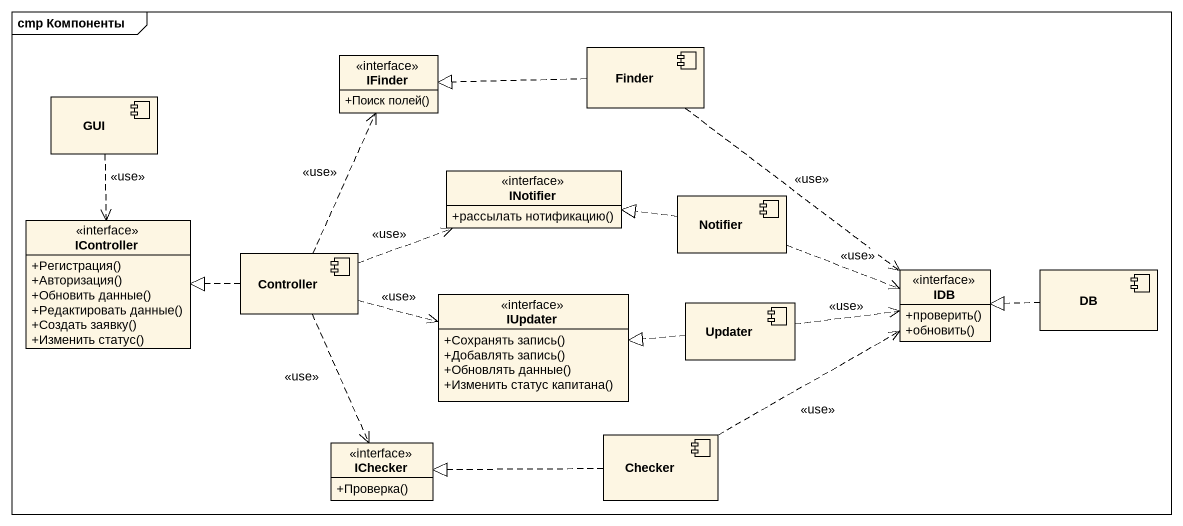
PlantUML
@startuml
mainframe cmp Компоненты
allowmixing
hide circle
hide empty members
skinparam classAttributeIconSize 0
interface IFinder {
  +Поиск полей()
}
component Finder
component GUI
interface INotifier {
  +рассылать нотификацию()
}
interface IController {
  +Регистрация()
  +Авторизация()
  +Обновить данные()
  +Редактировать данные()
  +Создать заявку()
  +Изменить статус()
}
component Notifier
component Controller
interface IUpdater {
  +Сохранять запись()
  +Добавлять запись()
  +Обновлять данные()
  +Изменить статус капитана()
}
interface IDB {
  +проверить()
  +обновить()
}
component DB
component Updater
interface IChecker {
  +Проверка()
}
component Checker
Finder .left.|> IFinder
Finder ..> IDB : <<use>>
GUI ..> IController : <<use>>
Notifier .left.|> INotifier
Notifier .right.> IDB : <<use>>
Controller .up.> IFinder : <<use>>
Controller .right.> INotifier : <<use>>
Controller .left.|> IController
Controller .right.> IUpdater : <<use>>
Controller ..> IChecker : <<use>>
DB .left.|> IDB
Updater .left.|> IUpdater
Updater .right.> IDB : <<use>>
Checker .right.> IDB : <<use>>
Checker .left.|> IChecker
@enduml
